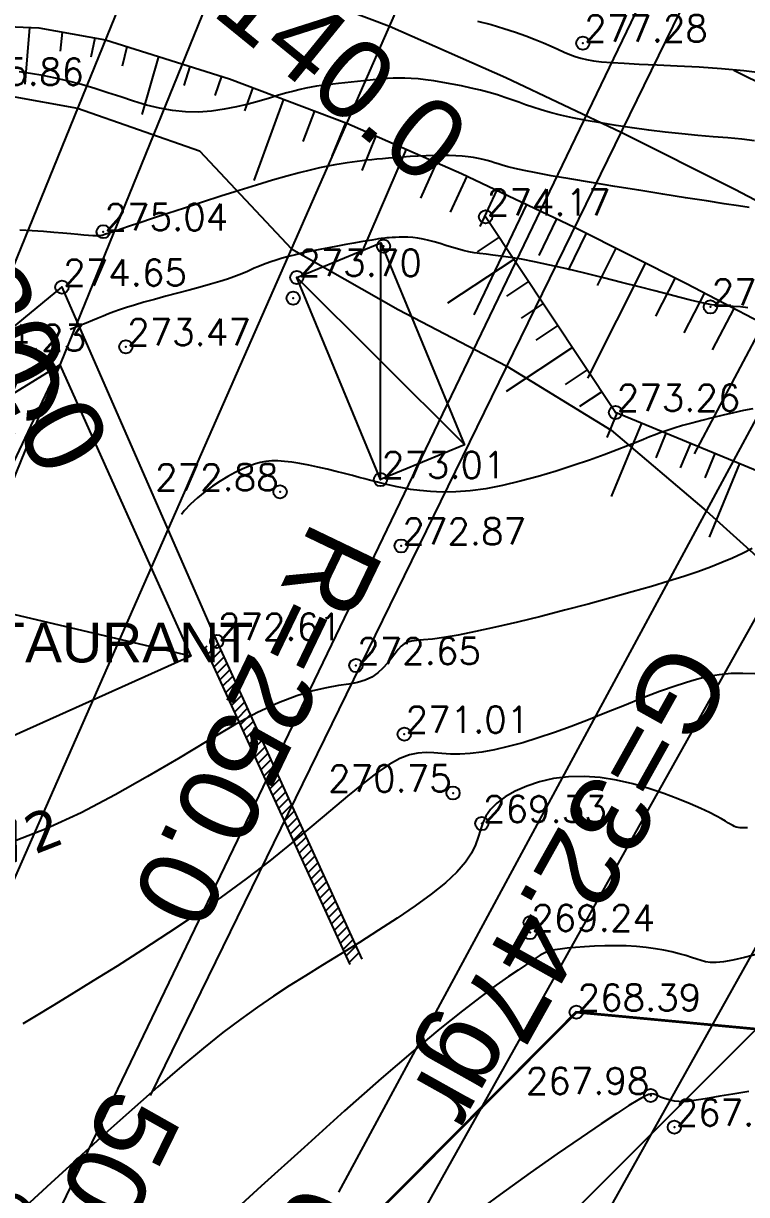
# Model space of a CAD drawing. Header units: millimetres. Extents: x 524954 to 526204, y 9523489 to 9524010.
# Drawn here: x 525220.98 to 525248.28, y 9523692.52 to 9523736.76 of the extents above; entities that cross this region are included whole.
import ezdxf
from ezdxf.enums import TextEntityAlignment as Align

# ---------------------------------------------------------------- set-up
doc = ezdxf.new("R2010")
doc.units = ezdxf.units.MM
doc.header["$PDMODE"] = 32
doc.header["$PDSIZE"] = 0.5
for name, pattern in [('ACAD_ISO12W100', [21, 12, -3, 0, -3, 0, -3]), ('CACHE2', [4.7625, 3.175, -1.5875]), ('T1', [13, 3, -10])]:
    doc.linetypes.add(name, pattern=pattern)
for name, color, linetype in [('Bati', 6, 'Continuous'), ('Bord Fleuve', 4, 'ACAD_ISO12W100'), ('Cloture', 7, 'Continuous'), ('CN_01_00', 3, 'Continuous'), ('CN_02_00', 4, 'Continuous'), ('CN_05_00', 6, 'Continuous'), ('CN_10_00', 1, 'Continuous'), ('Cotation Courbes de niveau', 7, 'Continuous'), ('Haut_Talus', 30, 'Continuous'), ('Murs', 1, 'Continuous'), ('Route - Giratoire 1+ - Textes - Tabulations', 7, 'Continuous'), ('Route - Route de la corniche de Brazzaville - Restitution en plan - GEM_Trottoir', 7, 'Continuous'), ('Route - Route de la corniche de Brazzaville - Restitution en plan - GEM_VOIE 1', 7, 'Continuous'), ('Route - Route de la corniche de Brazzaville - Restitution en plan - GEM_VOIE 2', 7, 'Continuous'), ('Route - Route de la corniche de Brazzaville - Restitution en plan - Talus remblais', 94, 'Continuous'), ('Route - Route de la corniche de Brazzaville - Tabulations', 7, 'Continuous'), ('Route - Route de la corniche de Brazzaville - Textes - Arcs', 1, 'Continuous'), ('Route - Route de la corniche de Brazzaville - Textes - Tabulations', 1, 'Continuous'), ('Talus', 2, 'Continuous'), ('TopoAlt', 3, 'Continuous'), ('TOPOJIS', 7, 'Continuous'), ('Toponomie', 7, 'CACHE2')]:
    doc.layers.add(name, color=color, linetype=linetype)
doc.layers.add('Giratoire - Nouveau Giratoire1 - Marquages', color=176, linetype='Continuous', lineweight=0)
doc.styles.add('Affichages route', font='arial.ttf', dxfattribs={"height": 0.5})
doc.styles.add('Simplex 1.0', font='Simplex.shx', dxfattribs={"width": 0.99, "height": 1})
doc.styles.get("Standard").update_dxf_attribs({"font": 'arial.ttf'})
doc.styles.add('Verdana 1.0', font='verdana.ttf', dxfattribs={"width": 0.99, "height": 1})
doc.linetypes.add('LIMITE1', pattern='A,6.35,-2.54,[133,ltypeshp.shx,S=2.54,R=0,X=-2.54,Y=0],-2.54,25.4', length=36.83)

# ---------------------------------------------------------------- blocks, each defined once
blk = doc.blocks.new('TCPOINT M')
at = {"color": 0}
blk.add_point((0, 0), dxfattribs=at)
at = {"layer": 'TopoAlt', "style": 'Simplex 1.0', "width": 0.99}
blk.add_attdef('ALT', (0.15, 0.15), '', height=1, dxfattribs=at)
blk = doc.blocks.new('MENSURA_TALSYMm_3')
at = {"layer": 'Route - Route de la corniche de Brazzaville - Restitution en plan - Talus remblais'}
for p, q in [((525221.05, 9523734.459), (525221.228, 9523736.602)), ((525222.385, 9523735.711), (525222.464, 9523736.427)), ((525223.543, 9523735.5), (525223.694, 9523736.208)), ((525224.721, 9523735.159), (525224.899, 9523735.882)), ((525225.461, 9523733.313), (525226.092, 9523735.508)), ((525227.051, 9523734.407), (525227.284, 9523735.134)), ((525228.227, 9523734.028), (525228.477, 9523734.76)), ((525229.348, 9523733.459), (525229.652, 9523734.334)), ((525229.691, 9523730.819), (525230.821, 9523733.892)), ((525231.543, 9523732.301), (525231.99, 9523733.449)), ((525232.638, 9523731.737), (525233.159, 9523733.007)), ((525233.769, 9523731.204), (525234.304, 9523732.505)), ((525233.722, 9523728.002), (525235.448, 9523732.001)), ((525235.992, 9523730.157), (525236.592, 9523731.498)), ((525237.11, 9523729.627), (525237.733, 9523730.988)), ((525238.222, 9523729.084), (525238.862, 9523730.45)), ((525238.005, 9523725.754), (525239.99, 9523729.913)), ((525240.452, 9523727.996), (525241.119, 9523729.376)), ((525241.564, 9523727.434), (525242.243, 9523728.829)), ((525242.66, 9523726.854), (525243.361, 9523728.269)), ((525242.289, 9523723.359), (525244.478, 9523727.709)), ((525244.853, 9523725.693), (525245.596, 9523727.15)), ((525245.934, 9523725.071), (525246.706, 9523726.576)), ((525246.998, 9523724.43), (525247.813, 9523725.994)), ((525246.316, 9523720.501), (525248.919, 9523725.412))]:
    blk.add_line(p, q, dxfattribs=at)

msp = doc.modelspace()

# ---------------------------------------------------------------- hatches: boundary and pattern name
at = {"layer": 'Bord Fleuve', "ltscale": 0.5}
h = msp.add_hatch(dxfattribs=at)
h.set_pattern_fill('ANSI33', color=135, scale=2, style=0)
h.paths.add_polyline_path([(525394.875, 9523547.688), (525386.855, 9523539.684), (525374.857, 9523528.592), (525359.402, 9523533.054), (525302.267, 9523541.753), (525253.226, 9523571.678), (525189.199, 9523592.989), (525146.601, 9523610.427), (525134.908, 9523628.389), (525130.258, 9523644.878), (525129.915, 9523646.053), (525134.923, 9523646.805), (525141.4, 9523651.378), (525145.39, 9523652.194), (525150.779, 9523654.113), (525153.673, 9523654.734), (525157.062, 9523656.215), (525170.428, 9523659.554), (525190.68, 9523663.166), (525195.533, 9523671.037), (525214.046, 9523677.393), (525226.978, 9523684.419), (525241.856, 9523699.409), (525259.549, 9523697.749), (525263.742, 9523702.788), (525265.599, 9523705.429), (525271.397, 9523709.575), (525278.663, 9523713.162), (525282.299, 9523718.359), (525286.813, 9523721.853), (525297.974, 9523715.602), (525305.783, 9523711.053), (525316.348, 9523705.233), (525323.457, 9523701.143), (525333.272, 9523695.625), (525364.282, 9523678.524), (525367.141, 9523669.609), (525369.992, 9523664.673), (525374.256, 9523657.439), (525374.878, 9523649.759), (525376.197, 9523640.514), (525378.821, 9523632.503), (525377.801, 9523621.191), (525377.159, 9523606.875), (525382.451, 9523599.216), (525388.758, 9523585.471), (525391.317, 9523567.355), (525392.74, 9523563.589), (525392.123, 9523555.946)])
at = {"layer": 'Murs'}
h = msp.add_hatch(dxfattribs=at)
h.set_pattern_fill('_U', color=256, scale=0.25, angle=45, style=0, pattern_type=0)
h.set_pattern_definition([(45, (0, 0), (-0.1767766952966, 0.1767766952966), [])])
h.paths.add_polyline_path([(525228.28, 9523713.414), (525233.758, 9523701.414), (525233.303, 9523701.206), (525227.826, 9523713.207)])

# ---------------------------------------------------------------- linework, layer by layer
at = {"layer": 'Bati', "flags": 128}
for points in [[(525234.465, 9523719.527), (525231.308, 9523727.162), (525234.479, 9523728.473), (525237.624, 9523720.865), (525237.635, 9523720.838)], [(525222.359, 9523723.863), (525227.3, 9523712.857), (525214.411, 9523707.07), (525209.152, 9523708.766), (525211.19, 9523716.646), (525212.827, 9523717.996), (525222.359, 9523723.863), (525222.359, 9523723.863)]]:
    msp.add_lwpolyline(points, close=True, dxfattribs=at)
for points in [[(525234.465, 9523719.527), (525234.479, 9523728.473)], [(525237.624, 9523720.865), (525231.308, 9523727.162)], [(525214.42, 9523707.074), (525222.359, 9523723.863)], [(525227.3, 9523712.857), (525211.19, 9523716.646)]]:
    msp.add_lwpolyline(points, dxfattribs=at)
at = {"layer": 'Bord Fleuve', "ltscale": 0.35, "const_width": 0.1, "flags": 128}
msp.add_lwpolyline([(525129.915, 9523646.053), (525134.923, 9523646.805), (525141.4, 9523651.378), (525145.39, 9523652.194), (525150.779, 9523654.113), (525153.673, 9523654.734), (525157.062, 9523656.215), (525170.428, 9523659.554), (525190.68, 9523663.166), (525195.533, 9523671.037), (525214.046, 9523677.393), (525226.978, 9523684.419), (525241.856, 9523699.409), (525259.549, 9523697.749), (525263.742, 9523702.788), (525265.599, 9523705.429), (525271.397, 9523709.575), (525278.663, 9523713.162), (525282.299, 9523718.359), (525286.804, 9523721.846)], dxfattribs=at)
at = {"layer": 'Cloture', "linetype": 'LIMITE1', "ltscale": 0.1, "flags": 128}
msp.add_lwpolyline([(525214.892, 9523697.749), (525206.84, 9523702.347), (525207.543, 9523706.164), (525210.801, 9523716.757), (525212.086, 9523718.273), (525222.437, 9523726.793), (525228.28, 9523713.414)], dxfattribs=at)
at = {"layer": 'Cloture', "flags": 128}
for points in [[(525227.826, 9523713.207), (525233.303, 9523701.206)], [(525228.28, 9523713.414), (525233.758, 9523701.414)]]:
    msp.add_lwpolyline(points, dxfattribs=at)
at = {"layer": 'CN_01_00', "flags": 128}
for points, elevation in [([(525238.13, 9523736.847), (525238.642, 9523736.71), (525239.122, 9523736.571), (525239.557, 9523736.43), (525239.949, 9523736.291), (525240.302, 9523736.154), (525240.618, 9523736.022), (525240.904, 9523735.897), (525241.162, 9523735.781), (525241.398, 9523735.676), (525241.614, 9523735.585), (525241.817, 9523735.508), (525242.022, 9523735.444), (525242.245, 9523735.392), (525242.504, 9523735.348), (525242.814, 9523735.311), (525243.194, 9523735.28), (525243.659, 9523735.251), (525244.226, 9523735.223), (525244.904, 9523735.194), (525245.67, 9523735.158), (525246.492, 9523735.113), (525247.339, 9523735.054), (525248.181, 9523734.977), (525248.984, 9523734.877)], 277), ([(525248.523, 9523722.201), (525248.173, 9523722.133), (525247.794, 9523722.052), (525247.396, 9523721.962), (525246.992, 9523721.865), (525246.594, 9523721.764), (525246.213, 9523721.663), (525245.861, 9523721.564), (525245.549, 9523721.471), (525245.284, 9523721.386), (525245.053, 9523721.305), (525244.839, 9523721.223), (525244.624, 9523721.136), (525244.389, 9523721.039), (525244.118, 9523720.928), (525243.792, 9523720.798), (525243.394, 9523720.644), (525242.91, 9523720.464), (525242.354, 9523720.265), (525241.742, 9523720.056), (525241.091, 9523719.846), (525240.418, 9523719.644), (525239.74, 9523719.461), (525239.075, 9523719.304), (525238.44, 9523719.182), (525237.849, 9523719.104), (525237.304, 9523719.064), (525236.807, 9523719.056), (525236.357, 9523719.074), (525235.954, 9523719.11), (525235.599, 9523719.158), (525235.292, 9523719.211), (525235.032, 9523719.264), (525234.819, 9523719.31), (525234.642, 9523719.35), (525234.488, 9523719.387), (525234.347, 9523719.424), (525234.205, 9523719.462), (525234.052, 9523719.505), (525233.875, 9523719.553), (525233.662, 9523719.611), (525233.405, 9523719.679), (525233.11, 9523719.755), (525232.787, 9523719.835), (525232.448, 9523719.916), (525232.1, 9523719.994), (525231.756, 9523720.067), (525231.425, 9523720.13), (525231.117, 9523720.18), (525230.84, 9523720.215), (525230.589, 9523720.233), (525230.358, 9523720.232), (525230.138, 9523720.212), (525229.924, 9523720.172), (525229.707, 9523720.11), (525229.482, 9523720.027), (525229.24, 9523719.921), (525228.977, 9523719.791), (525228.698, 9523719.638), (525228.409, 9523719.465), (525228.117, 9523719.272), (525227.829, 9523719.063), (525227.552, 9523718.837), (525227.293, 9523718.597), (525227.058, 9523718.344), (525226.953, 9523718.213)], 273), ([(525248.594, 9523712.195), (525248.149, 9523712.207), (525247.708, 9523712.199), (525247.251, 9523712.157), (525246.757, 9523712.071), (525246.212, 9523711.93), (525245.621, 9523711.742), (525244.994, 9523711.517), (525244.341, 9523711.266), (525243.671, 9523710.998), (525242.996, 9523710.725), (525242.323, 9523710.456), (525241.664, 9523710.201), (525241.028, 9523709.97), (525240.417, 9523709.766), (525239.835, 9523709.589), (525239.285, 9523709.44), (525238.769, 9523709.321), (525238.291, 9523709.232), (525237.852, 9523709.176), (525237.456, 9523709.152), (525237.102, 9523709.16), (525236.781, 9523709.185), (525236.479, 9523709.21), (525236.183, 9523709.22), (525235.879, 9523709.197), (525235.555, 9523709.125), (525235.197, 9523708.986), (525234.793, 9523708.765), (525234.33, 9523708.45), (525233.807, 9523708.047), (525233.224, 9523707.568), (525232.58, 9523707.024), (525231.876, 9523706.429), (525231.11, 9523705.792), (525230.283, 9523705.127), (525229.395, 9523704.444), (525228.449, 9523703.756), (525227.465, 9523703.073), (525226.466, 9523702.404), (525225.476, 9523701.76), (525224.517, 9523701.152), (525223.614, 9523700.59), (525222.79, 9523700.083), (525222.068, 9523699.642), (525221.465, 9523699.273), (525220.967, 9523698.966)], 271), ([(525248.783, 9523701.63), (525248.211, 9523701.478), (525247.76, 9523701.374), (525247.408, 9523701.311), (525247.135, 9523701.283), (525246.92, 9523701.285), (525246.74, 9523701.311), (525246.576, 9523701.355), (525246.404, 9523701.412), (525246.209, 9523701.477), (525245.986, 9523701.546), (525245.738, 9523701.616), (525245.464, 9523701.684), (525245.165, 9523701.749), (525244.843, 9523701.806), (525244.497, 9523701.854), (525244.129, 9523701.889), (525243.741, 9523701.91), (525243.341, 9523701.917), (525242.94, 9523701.913), (525242.546, 9523701.9), (525242.171, 9523701.879), (525241.823, 9523701.853), (525241.514, 9523701.824), (525241.252, 9523701.794), (525241.043, 9523701.763), (525240.878, 9523701.729), (525240.74, 9523701.686), (525240.614, 9523701.631), (525240.487, 9523701.558), (525240.343, 9523701.463), (525240.167, 9523701.342), (525239.944, 9523701.19), (525239.659, 9523701), (525239.295, 9523700.754), (525238.836, 9523700.43), (525238.262, 9523700.007), (525237.559, 9523699.463), (525236.708, 9523698.779), (525235.692, 9523697.932), (525234.494, 9523696.901), (525233.108, 9523695.678), (525231.578, 9523694.304), (525229.956, 9523692.831), (525228.297, 9523691.314)], 269)]:
    msp.add_lwpolyline(points, dxfattribs=dict(at, elevation=elevation))
at = {"layer": 'CN_02_00', "flags": 128}
for points, elevation in [([(525248.584, 9523732.325), (525248.103, 9523732.381), (525247.581, 9523732.43), (525247.024, 9523732.478), (525246.441, 9523732.527), (525245.835, 9523732.584), (525245.215, 9523732.65), (525244.589, 9523732.727), (525243.967, 9523732.811), (525243.359, 9523732.901), (525242.775, 9523732.996), (525242.225, 9523733.095), (525241.718, 9523733.195), (525241.263, 9523733.295), (525240.868, 9523733.395), (525240.524, 9523733.492), (525240.22, 9523733.589), (525239.943, 9523733.684), (525239.682, 9523733.778), (525239.426, 9523733.871), (525239.162, 9523733.963), (525238.878, 9523734.054), (525238.568, 9523734.144), (525238.234, 9523734.232), (525237.884, 9523734.316), (525237.527, 9523734.395), (525237.169, 9523734.467), (525236.818, 9523734.531), (525236.482, 9523734.586), (525236.169, 9523734.629), (525235.884, 9523734.66), (525235.624, 9523734.679), (525235.384, 9523734.689), (525235.158, 9523734.69), (525234.943, 9523734.684), (525234.731, 9523734.672), (525234.519, 9523734.656), (525234.301, 9523734.637), (525234.074, 9523734.615), (525233.839, 9523734.592), (525233.6, 9523734.568), (525233.359, 9523734.543), (525233.119, 9523734.517), (525232.885, 9523734.491), (525232.659, 9523734.464), (525232.444, 9523734.438), (525232.242, 9523734.411), (525232.047, 9523734.382), (525231.852, 9523734.348), (525231.649, 9523734.309), (525231.432, 9523734.26), (525231.193, 9523734.201), (525230.925, 9523734.129), (525230.62, 9523734.041), (525230.273, 9523733.937), (525229.889, 9523733.824), (525229.472, 9523733.71), (525229.029, 9523733.604), (525228.565, 9523733.512), (525228.086, 9523733.445), (525227.597, 9523733.409), (525227.105, 9523733.413), (525226.613, 9523733.464), (525226.123, 9523733.554), (525225.634, 9523733.675), (525225.145, 9523733.819), (525224.656, 9523733.978), (525224.166, 9523734.141), (525223.674, 9523734.302), (525223.179, 9523734.451), (525222.683, 9523734.581), (525222.192, 9523734.693), (525221.713, 9523734.787), (525221.253, 9523734.866), (525220.821, 9523734.931)], 276), ([(525248.336, 9523726.013), (525248.051, 9523726.047), (525247.782, 9523726.07), (525247.535, 9523726.086), (525247.316, 9523726.099), (525247.129, 9523726.114), (525246.959, 9523726.133), (525246.79, 9523726.16), (525246.604, 9523726.197), (525246.384, 9523726.249), (525246.113, 9523726.317), (525245.773, 9523726.405), (525245.348, 9523726.517), (525244.825, 9523726.653), (525244.224, 9523726.808), (525243.567, 9523726.975), (525242.878, 9523727.148), (525242.181, 9523727.319), (525241.501, 9523727.481), (525240.86, 9523727.627), (525240.283, 9523727.751), (525239.787, 9523727.847), (525239.368, 9523727.918), (525239.012, 9523727.971), (525238.71, 9523728.009), (525238.448, 9523728.039), (525238.216, 9523728.067), (525238.002, 9523728.096), (525237.794, 9523728.133), (525237.582, 9523728.182), (525237.367, 9523728.24), (525237.149, 9523728.305), (525236.931, 9523728.373), (525236.712, 9523728.44), (525236.496, 9523728.504), (525236.283, 9523728.561), (525236.075, 9523728.608), (525235.874, 9523728.642), (525235.681, 9523728.665), (525235.497, 9523728.677), (525235.326, 9523728.682), (525235.168, 9523728.681), (525235.026, 9523728.676), (525234.901, 9523728.668), (525234.794, 9523728.66), (525234.707, 9523728.653), (525234.633, 9523728.647), (525234.561, 9523728.639), (525234.485, 9523728.629), (525234.395, 9523728.616), (525234.282, 9523728.598), (525234.139, 9523728.574), (525233.956, 9523728.543), (525233.727, 9523728.504), (525233.46, 9523728.458), (525233.162, 9523728.405), (525232.844, 9523728.347), (525232.513, 9523728.286), (525232.18, 9523728.221), (525231.854, 9523728.154), (525231.543, 9523728.086), (525231.255, 9523728.018), (525230.991, 9523727.951), (525230.749, 9523727.885), (525230.529, 9523727.819), (525230.328, 9523727.754), (525230.146, 9523727.69), (525229.982, 9523727.628), (525229.834, 9523727.567), (525229.699, 9523727.508), (525229.571, 9523727.449), (525229.439, 9523727.388), (525229.294, 9523727.325), (525229.127, 9523727.256), (525228.928, 9523727.182), (525228.688, 9523727.1), (525228.397, 9523727.009), (525228.05, 9523726.908), (525227.658, 9523726.799), (525227.235, 9523726.684), (525226.796, 9523726.567), (525226.356, 9523726.449), (525225.93, 9523726.333), (525225.531, 9523726.223), (525225.175, 9523726.12), (525224.873, 9523726.026), (525224.615, 9523725.94), (525224.392, 9523725.859), (525224.19, 9523725.781), (525223.997, 9523725.702), (525223.802, 9523725.62), (525223.593, 9523725.533), (525223.357, 9523725.437), (525223.086, 9523725.331), (525222.787, 9523725.214), (525222.743, 9523725.197)], 274), ([(525248.492, 9523716.921), (525248.131, 9523716.739), (525247.753, 9523716.563), (525247.353, 9523716.391), (525246.919, 9523716.22), (525246.446, 9523716.048), (525245.922, 9523715.871), (525245.34, 9523715.687), (525244.692, 9523715.492), (525243.967, 9523715.283), (525243.164, 9523715.059), (525242.304, 9523714.825), (525241.411, 9523714.59), (525240.513, 9523714.361), (525239.636, 9523714.145), (525238.806, 9523713.95), (525238.049, 9523713.784), (525237.393, 9523713.653), (525236.855, 9523713.562), (525236.427, 9523713.504), (525236.093, 9523713.468), (525235.836, 9523713.443), (525235.639, 9523713.419), (525235.487, 9523713.384), (525235.363, 9523713.328), (525235.251, 9523713.24), (525235.136, 9523713.113), (525235.013, 9523712.955), (525234.878, 9523712.776), (525234.727, 9523712.586), (525234.556, 9523712.398), (525234.362, 9523712.221), (525234.14, 9523712.066), (525233.887, 9523711.945), (525233.598, 9523711.862), (525233.265, 9523711.803), (525232.878, 9523711.744), (525232.428, 9523711.666), (525231.907, 9523711.546), (525231.304, 9523711.364), (525230.61, 9523711.098), (525229.817, 9523710.726), (525228.918, 9523710.236), (525227.92, 9523709.649), (525226.836, 9523708.996), (525225.674, 9523708.308), (525224.448, 9523707.613), (525223.166, 9523706.944), (525221.841, 9523706.329), (525220.482, 9523705.8)], 272), ([(525248.374, 9523696.412), (525247.768, 9523696.318), (525247.274, 9523696.236), (525246.875, 9523696.167), (525246.555, 9523696.11), (525246.297, 9523696.067), (525246.083, 9523696.04), (525245.897, 9523696.028), (525245.725, 9523696.033), (525245.564, 9523696.051), (525245.414, 9523696.081), (525245.277, 9523696.118), (525245.152, 9523696.16), (525245.04, 9523696.204), (525244.942, 9523696.247), (525244.856, 9523696.285), (525244.781, 9523696.315), (525244.698, 9523696.324), (525244.585, 9523696.299), (525244.42, 9523696.226), (525244.18, 9523696.091), (525243.843, 9523695.883), (525243.387, 9523695.586), (525242.791, 9523695.187), (525242.038, 9523694.676), (525241.14, 9523694.057), (525240.113, 9523693.337), (525238.977, 9523692.521), (525237.747, 9523691.617)], 268)]:
    msp.add_lwpolyline(points, dxfattribs=dict(at, elevation=elevation))
at = {"layer": 'CN_05_00', "elevation": 275, "flags": 128}
msp.add_lwpolyline([(525248.379, 9523729.799), (525247.977, 9523729.862), (525247.444, 9523729.945), (525246.771, 9523730.05), (525245.984, 9523730.173), (525245.12, 9523730.31), (525244.215, 9523730.454), (525243.306, 9523730.601), (525242.428, 9523730.746), (525241.618, 9523730.882), (525240.913, 9523731.006), (525240.339, 9523731.113), (525239.886, 9523731.204), (525239.536, 9523731.281), (525239.268, 9523731.346), (525239.063, 9523731.402), (525238.902, 9523731.452), (525238.766, 9523731.496), (525238.635, 9523731.538), (525238.494, 9523731.578), (525238.337, 9523731.618), (525238.166, 9523731.655), (525237.978, 9523731.689), (525237.774, 9523731.718), (525237.552, 9523731.743), (525237.312, 9523731.761), (525237.054, 9523731.771), (525236.777, 9523731.774), (525236.486, 9523731.77), (525236.187, 9523731.76), (525235.886, 9523731.745), (525235.588, 9523731.727), (525235.299, 9523731.707), (525235.025, 9523731.686), (525234.77, 9523731.665), (525234.54, 9523731.645), (525234.33, 9523731.627), (525234.135, 9523731.608), (525233.95, 9523731.588), (525233.769, 9523731.568), (525233.587, 9523731.545), (525233.399, 9523731.519), (525233.2, 9523731.49), (525232.983, 9523731.457), (525232.742, 9523731.416), (525232.47, 9523731.365), (525232.16, 9523731.299), (525231.803, 9523731.217), (525231.394, 9523731.114), (525230.925, 9523730.987), (525230.388, 9523730.833), (525229.782, 9523730.651), (525229.124, 9523730.446), (525228.437, 9523730.228), (525227.745, 9523730.005), (525227.069, 9523729.784), (525226.433, 9523729.574), (525225.86, 9523729.384), (525225.373, 9523729.222), (525224.988, 9523729.093), (525224.698, 9523728.996), (525224.488, 9523728.926), (525224.345, 9523728.877), (525224.256, 9523728.847), (525224.205, 9523728.83), (525224.18, 9523728.822), (525224.167, 9523728.817), (525224.154, 9523728.814), (525224.138, 9523728.809), (525224.121, 9523728.804), (525224.102, 9523728.799), (525224.082, 9523728.792), (525224.061, 9523728.785), (525224.04, 9523728.778), (525224.018, 9523728.769), (525223.995, 9523728.759), (525223.967, 9523728.75), (525223.93, 9523728.741), (525223.88, 9523728.734), (525223.81, 9523728.73), (525223.718, 9523728.73), (525223.599, 9523728.734), (525223.447, 9523728.744), (525223.26, 9523728.76), (525223.035, 9523728.781), (525222.771, 9523728.806), (525222.469, 9523728.834), (525222.126, 9523728.863), (525221.742, 9523728.891), (525221.316, 9523728.918), (525220.847, 9523728.942)], dxfattribs=at)
at = {"layer": 'CN_10_00', "elevation": 270, "flags": 128}
msp.add_lwpolyline([(525248.325, 9523706.367), (525248.259, 9523706.367), (525248.189, 9523706.367), (525248.116, 9523706.37), (525248.042, 9523706.376), (525247.968, 9523706.386), (525247.897, 9523706.402), (525247.829, 9523706.425), (525247.765, 9523706.456), (525247.695, 9523706.498), (525247.608, 9523706.553), (525247.495, 9523706.623), (525247.344, 9523706.71), (525247.145, 9523706.817), (525246.887, 9523706.947), (525246.56, 9523707.1), (525246.157, 9523707.278), (525245.686, 9523707.471), (525245.16, 9523707.669), (525244.592, 9523707.858), (525243.994, 9523708.029), (525243.38, 9523708.17), (525242.761, 9523708.27), (525242.15, 9523708.316), (525241.559, 9523708.302), (525240.997, 9523708.231), (525240.469, 9523708.112), (525239.984, 9523707.952), (525239.549, 9523707.759), (525239.171, 9523707.542), (525238.857, 9523707.307), (525238.614, 9523707.064), (525238.444, 9523706.817), (525238.327, 9523706.564), (525238.239, 9523706.302), (525238.154, 9523706.026), (525238.048, 9523705.733), (525237.895, 9523705.417), (525237.671, 9523705.076), (525237.351, 9523704.704), (525236.916, 9523704.3), (525236.381, 9523703.87), (525235.768, 9523703.421), (525235.098, 9523702.962), (525234.392, 9523702.501), (525233.671, 9523702.045), (525232.958, 9523701.603), (525232.273, 9523701.183), (525231.631, 9523700.788), (525231.021, 9523700.405), (525230.423, 9523700.016), (525229.819, 9523699.604), (525229.189, 9523699.151), (525228.516, 9523698.64), (525227.78, 9523698.052), (525226.963, 9523697.371), (525226.053, 9523696.587), (525225.074, 9523695.723), (525224.055, 9523694.808), (525223.026, 9523693.874), (525222.017, 9523692.952), (525221.058, 9523692.072)], dxfattribs=at)
at = {"layer": 'Giratoire - Nouveau Giratoire1 - Marquages', "color": 7, "linetype": 'Continuous'}
msp.add_arc((525137.983, 9523516.556, 0), 247.5, 60.77462, 67.85338, dxfattribs=at)
at = {"layer": 'Haut_Talus', "flags": 128}
msp.add_lwpolyline([(525282.591, 9523723.861), (525278.189, 9523721.2), (525277.401, 9523719.424), (525274.125, 9523716.331), (525265.547, 9523713.667), (525254.131, 9523715.455), (525250.861, 9523718.955), (525243.335, 9523722.062), (525238.433, 9523729.449)], dxfattribs=at)
at = {"layer": 'Route - Route de la corniche de Brazzaville - Restitution en plan - GEM_Trottoir', "flags": 128}
msp.add_lwpolyline([(525214.579, 9523736.314), (525218.915, 9523736.709), (525221.564, 9523736.587), (525224.081, 9523736.139), (525228.765, 9523734.67), (525233.189, 9523732.995), (525237.518, 9523731.09), (525241.789, 9523729.057), (525246.018, 9523726.938), (525250.204, 9523724.736), (525258.76, 9523719.982), (525267.487, 9523715.099), (525276.214, 9523710.217)], dxfattribs=at)
at = {"layer": 'Route - Route de la corniche de Brazzaville - Restitution en plan - GEM_VOIE 1', "linetype": 'T1', "ltscale": 0.5, "flags": 128}
msp.add_lwpolyline([(525224.038, 9523745.506), (525227.346, 9523744.16), (525231.934, 9523742.285), (525236.429, 9523740.361), (525240.885, 9523738.347), (525245.3, 9523736.245), (525249.672, 9523734.055), (525254, 9523731.778), (525262.666, 9523726.963), (525271.393, 9523722.081), (525280.12, 9523717.199), (525283.41, 9523715.358), (525288.847, 9523712.316), (525297.574, 9523707.434), (525306.301, 9523702.551), (525315.028, 9523697.669), (525323.755, 9523692.786), (525332.483, 9523687.904), (525341.21, 9523683.021), (525349.937, 9523678.139), (525351.979, 9523676.996), (525358.664, 9523673.256), (525360.658, 9523672.141), (525367.496, 9523668.537), (525372.041, 9523666.209), (525376.629, 9523663.974), (525381.259, 9523661.833), (525385.929, 9523659.785), (525390.636, 9523657.832), (525395.38, 9523655.975), (525400.013, 9523654.265), (525404.966, 9523652.549), (525409.805, 9523650.982), (525414.671, 9523649.513), (525416.904, 9523648.874), (525420.659, 9523647.75), (525424.43, 9523646.684), (525429.342, 9523645.389), (525434.279, 9523644.193), (525439.239, 9523643.095), (525444.22, 9523642.097), (525454.07, 9523640.269), (525463.902, 9523638.446), (525473.735, 9523636.623), (525483.567, 9523634.8), (525493.4, 9523632.977), (525503.232, 9523631.155), (525513.065, 9523629.332), (525522.897, 9523627.509), (525532.73, 9523625.686), (525542.562, 9523623.864), (525552.395, 9523622.041), (525556.495, 9523621.281), (525562.227, 9523620.218), (525572.059, 9523618.395), (525581.915, 9523616.575), (525586.885, 9523615.711), (525591.864, 9523614.901), (525596.851, 9523614.147), (525601.847, 9523613.449), (525606.85, 9523612.806), (525611.861, 9523612.218), (525616.877, 9523611.687), (525621.899, 9523611.211), (525626.926, 9523610.791), (525631.957, 9523610.427), (525636.992, 9523610.119), (525642.03, 9523609.866), (525647.071, 9523609.67), (525652.113, 9523609.53), (525657.157, 9523609.445), (525662.201, 9523609.417), (525667.246, 9523609.445), (525672.289, 9523609.529), (525677.332, 9523609.669), (525682.372, 9523609.865), (525687.41, 9523610.117), (525692.445, 9523610.425), (525697.477, 9523610.789), (525702.504, 9523611.208), (525707.526, 9523611.684), (525712.542, 9523612.215), (525717.552, 9523612.802), (525722.555, 9523613.445), (525727.551, 9523614.143), (525732.539, 9523614.897), (525737.518, 9523615.706), (525742.488, 9523616.57), (525747.448, 9523617.49), (525752.397, 9523618.464), (525757.336, 9523619.494), (525762.262, 9523620.578), (525767.176, 9523621.717), (525772.077, 9523622.91), (525776.965, 9523624.158), (525781.839, 9523625.46), (525786.697, 9523626.817), (525791.541, 9523628.227), (525796.368, 9523629.69), (525801.179, 9523631.208), (525805.972, 9523632.778), (525810.748, 9523634.402), (525815.506, 9523636.079), (525820.245, 9523637.809), (525824.964, 9523639.591), (525829.663, 9523641.425), (525834.341, 9523643.312), (525838.998, 9523645.25), (525843.634, 9523647.24), (525848.246, 9523649.282), (525852.836, 9523651.374), (525857.403, 9523653.518), (525861.945, 9523655.712), (525866.463, 9523657.956), (525870.955, 9523660.25), (525875.422, 9523662.594), (525879.862, 9523664.988), (525884.276, 9523667.431), (525888.662, 9523669.923), (525893.02, 9523672.463), (525897.349, 9523675.052), (525901.65, 9523677.688), (525905.921, 9523680.372), (525910.162, 9523683.104), (525914.372, 9523685.882), (525918.551, 9523688.707), (525922.699, 9523691.578), (525926.814, 9523694.495), (525930.897, 9523697.458), (525934.946, 9523700.466), (525938.962, 9523703.519), (525942.944, 9523706.616), (525946.891, 9523709.757), (525950.803, 9523712.942), (525954.679, 9523716.17), (525958.519, 9523719.441), (525962.323, 9523722.754), (525966.09, 9523726.11), (525969.819, 9523729.507), (525973.51, 9523732.945), (525977.162, 9523736.425), (525980.776, 9523739.944), (525984.35, 9523743.503), (525987.885, 9523747.102), (525991.38, 9523750.74), (525994.833, 9523754.417), (525998.246, 9523758.132), (526001.617, 9523761.884), (526004.947, 9523765.674), (526008.234, 9523769.5), (526011.478, 9523773.363), (526014.679, 9523777.262), (526017.837, 9523781.195), (526020.951, 9523785.164), (526024.02, 9523789.167), (526027.045, 9523793.204), (526030.025, 9523797.274), (526032.959, 9523801.377), (526035.848, 9523805.513), (526038.69, 9523809.68), (526041.486, 9523813.879), (526044.235, 9523818.108), (526046.937, 9523822.368), (526049.587, 9523826.643), (526054.834, 9523835.156), (526060.08, 9523843.669), (526062.704, 9523847.926), (526065.327, 9523852.182), (526067.63, 9523855.918)], dxfattribs=at)
at = {"layer": 'Route - Route de la corniche de Brazzaville - Restitution en plan - GEM_VOIE 2', "flags": 128}
msp.add_lwpolyline([(525219.507, 9523740.33), (525220.423, 9523740.414), (525223.072, 9523740.292), (525225.589, 9523739.844), (525230.302, 9523738.363), (525234.8, 9523736.657), (525239.202, 9523734.719), (525243.545, 9523732.651), (525247.845, 9523730.496), (525252.102, 9523728.257), (525260.713, 9523723.473), (525269.44, 9523718.59), (525278.167, 9523713.708), (525281.457, 9523711.867), (525287.138, 9523709.262), (525295.865, 9523704.379), (525304.592, 9523699.497), (525313.32, 9523694.614), (525322.047, 9523689.732), (525330.774, 9523684.849), (525339.501, 9523679.967), (525348.228, 9523675.084), (525350.27, 9523673.942)], dxfattribs=at)
at = {"layer": 'Route - Route de la corniche de Brazzaville - Restitution en plan - Talus remblais', "flags": 128}
msp.add_lwpolyline([(525216.475, 9523733.906), (525217.903, 9523734.223), (525220.516, 9523734.012), (525223.031, 9523733.56), (525227.632, 9523731.949), (525231.1, 9523728.244), (525235.136, 9523725.955), (525239.228, 9523723.815), (525243.171, 9523721.394), (525246.758, 9523718.344), (525250.319, 9523715.134), (525254.199, 9523711.829), (525257.909, 9523708.22), (525262.342, 9523705.902)], dxfattribs=at)
at = {"layer": 'Route - Route de la corniche de Brazzaville - Tabulations'}
for p, q in [((525233.189, 9523758.517), (525210.57, 9523702.943)), ((525242.67, 9523754.549), (525218.512, 9523699.627)), ((525252.104, 9523750.172), (525225.768, 9523696.261)), ((525261.355, 9523745.421), (525232.884, 9523692.606)), ((525270.234, 9523740.49), (525240.939, 9523688.128))]:
    msp.add_line(p, q, dxfattribs=at)
at = {"layer": 'Route - Route de la corniche de Brazzaville - Textes - Arcs'}
for p, q in [((525232.227, 9523748.111), (525205.839, 9523683.276)), ((525246.343, 9523741.852), (525216.002, 9523678.769)), ((525260.045, 9523734.732), (525225.867, 9523673.643))]:
    msp.add_line(p, q, dxfattribs=at)
at = {"layer": 'Talus'}
for p, q in [((525238.946, 9523728.677), (525238.112, 9523728.124)), ((525239.498, 9523727.843), (525236.999, 9523726.185)), ((525240.051, 9523727.01), (525239.218, 9523726.457)), ((525240.604, 9523726.177), (525239.771, 9523725.624)), ((525241.157, 9523725.343), (525240.324, 9523724.791)), ((525241.71, 9523724.51), (525239.21, 9523722.852)), ((525242.263, 9523723.677), (525241.43, 9523723.124)), ((525242.816, 9523722.844), (525241.982, 9523722.291)), ((525243.391, 9523722.038), (525243.01, 9523721.114)), ((525244.316, 9523721.657), (525243.171, 9523718.884)), ((525245.24, 9523721.275), (525244.859, 9523720.351)), ((525246.164, 9523720.893), (525245.783, 9523719.969)), ((525247.089, 9523720.512), (525246.707, 9523719.588)), ((525248.013, 9523720.13), (525246.868, 9523717.357))]:
    msp.add_line(p, q, dxfattribs=at)

# ---------------------------------------------------------------- block references
at = {"layer": 'Route - Route de la corniche de Brazzaville - Restitution en plan - Talus remblais'}
msp.add_blockref('MENSURA_TALSYMm_3', (0, 0), dxfattribs=at)
at = {"layer": 'TOPOJIS'}
ref = msp.add_blockref('TCPOINT M', (525242.104, 9523736.013, 277.28), dxfattribs=at)
ref.add_attrib('ALT', '277.28', (525242.154, 9523736.063, 277.28), dxfattribs={"layer": 'TopoAlt', "height": 1, "style": 'Simplex 1.0', "width": 0.99})
ref = msp.add_blockref('TCPOINT M', (525218.554, 9523734.379, 275.86), dxfattribs=at)
ref.add_attrib('ALT', '275.86', (525218.604, 9523734.429, 275.86), dxfattribs={"layer": 'TopoAlt', "height": 1, "style": 'Simplex 1.0', "width": 0.99})
ref = msp.add_blockref('TCPOINT M', (525238.433, 9523729.449, 274.17), dxfattribs=at)
ref.add_attrib('ALT', '274.17', (525238.483, 9523729.499, 274.17), dxfattribs={"layer": 'TopoAlt', "height": 1, "style": 'Simplex 1.0', "width": 0.99})
ref = msp.add_blockref('TCPOINT M', (525223.998, 9523728.89, 275.04), dxfattribs=at)
ref.add_attrib('ALT', '275.04', (525224.048, 9523728.94, 275.04), dxfattribs={"layer": 'TopoAlt', "height": 1, "style": 'Simplex 1.0', "width": 0.99})
for p in [(525234.58, 9523728.343, 273.9), (525231.169, 9523726.378, 273.56), (525240.118, 9523702.799, 269.26)]:
    msp.add_blockref('TCPOINT M', p, dxfattribs=at)
ref = msp.add_blockref('TCPOINT M', (525231.308, 9523727.162, 273.7), dxfattribs=at)
ref.add_attrib('ALT', '273.70', (525231.358, 9523727.212, 273.7), dxfattribs={"layer": 'TopoAlt', "height": 1, "style": 'Simplex 1.0', "width": 0.99})
ref = msp.add_blockref('TCPOINT M', (525222.437, 9523726.793, 274.65), dxfattribs=at)
ref.add_attrib('ALT', '274.65', (525222.487, 9523726.843, 274.65), dxfattribs={"layer": 'TopoAlt', "height": 1, "style": 'Simplex 1.0', "width": 0.99})
ref = msp.add_blockref('TCPOINT M', (525246.92, 9523726.048, 273.99), dxfattribs=at)
ref.add_attrib('ALT', '273.99', (525246.97, 9523726.098, 273.99), dxfattribs={"layer": 'TopoAlt', "height": 1, "style": 'Simplex 1.0', "width": 0.99})
ref = msp.add_blockref('TCPOINT M', (525224.85, 9523724.543, 273.47), dxfattribs=at)
ref.add_attrib('ALT', '273.47', (525224.9, 9523724.593, 273.47), dxfattribs={"layer": 'TopoAlt', "height": 1, "style": 'Simplex 1.0', "width": 0.99})
ref = msp.add_blockref('TCPOINT M', (525218.631, 9523724.336, 274.23), dxfattribs=at)
ref.add_attrib('ALT', '274.23', (525218.681, 9523724.386, 274.23), dxfattribs={"layer": 'TopoAlt', "height": 1, "style": 'Simplex 1.0', "width": 0.99})
ref = msp.add_blockref('TCPOINT M', (525243.335, 9523722.062, 273.26), dxfattribs=at)
ref.add_attrib('ALT', '273.26', (525243.385, 9523722.112, 273.26), dxfattribs={"layer": 'TopoAlt', "height": 1, "style": 'Simplex 1.0', "width": 0.99})
ref = msp.add_blockref('TCPOINT M', (525234.465, 9523719.527, 273.01), dxfattribs=at)
ref.add_attrib('ALT', '273.01', (525234.515, 9523719.577, 273.01), dxfattribs={"layer": 'TopoAlt', "height": 1, "style": 'Simplex 1.0', "width": 0.99})
ref = msp.add_blockref('TCPOINT M', (525230.673, 9523719.063, 272.88), dxfattribs=at)
ref.add_attrib('ALT', '272.88', dxfattribs={"layer": 'TopoAlt', "height": 1, "style": 'Simplex 1.0', "width": 0.99}).set_placement((525230.623, 9523719.113, 272.88), align=Align.RIGHT)
ref = msp.add_blockref('TCPOINT M', (525235.244, 9523717.019, 272.87), dxfattribs=at)
ref.add_attrib('ALT', '272.87', (525235.294, 9523717.069, 272.87), dxfattribs={"layer": 'TopoAlt', "height": 1, "style": 'Simplex 1.0', "width": 0.99})
ref = msp.add_blockref('TCPOINT M', (525228.28, 9523713.414, 272.61), dxfattribs=at)
ref.add_attrib('ALT', '272.61', (525228.33, 9523713.464, 272.61), dxfattribs={"layer": 'TopoAlt', "height": 1, "style": 'Simplex 1.0', "width": 0.99})
ref = msp.add_blockref('TCPOINT M', (525233.537, 9523712.5, 272.65), dxfattribs=at)
ref.add_attrib('ALT', '272.65', (525233.587, 9523712.55, 272.65), dxfattribs={"layer": 'TopoAlt', "height": 1, "style": 'Simplex 1.0', "width": 0.99})
ref = msp.add_blockref('TCPOINT M', (525235.362, 9523709.911, 271.01), dxfattribs=at)
ref.add_attrib('ALT', '271.01', (525235.412, 9523709.961, 271.01), dxfattribs={"layer": 'TopoAlt', "height": 1, "style": 'Simplex 1.0', "width": 0.99})
ref = msp.add_blockref('TCPOINT M', (525237.203, 9523707.688, 270.75), dxfattribs=at)
ref.add_attrib('ALT', '270.75', dxfattribs={"layer": 'TopoAlt', "height": 1, "style": 'Simplex 1.0', "width": 0.99}).set_placement((525237.153, 9523707.738, 270.75), align=Align.RIGHT)
ref = msp.add_blockref('TCPOINT M', (525238.29, 9523706.532, 269.33), dxfattribs=at)
ref.add_attrib('ALT', '269.33', (525238.34, 9523706.582, 269.33), dxfattribs={"layer": 'TopoAlt', "height": 1, "style": 'Simplex 1.0', "width": 0.99})
ref = msp.add_blockref('TCPOINT M', (525240.109, 9523702.416, 269.24), dxfattribs=at)
ref.add_attrib('ALT', '269.24', (525240.159, 9523702.466, 269.24), dxfattribs={"layer": 'TopoAlt', "height": 1, "style": 'Simplex 1.0', "width": 0.99})
ref = msp.add_blockref('TCPOINT M', (525241.856, 9523699.409, 268.39), dxfattribs=at)
ref.add_attrib('ALT', '268.39', (525241.906, 9523699.459, 268.39), dxfattribs={"layer": 'TopoAlt', "height": 1, "style": 'Simplex 1.0', "width": 0.99})
ref = msp.add_blockref('TCPOINT M', (525244.667, 9523696.262, 267.98), dxfattribs=at)
ref.add_attrib('ALT', '267.98', dxfattribs={"layer": 'TopoAlt', "height": 1, "style": 'Simplex 1.0', "width": 0.99}).set_placement((525244.617, 9523696.312, 267.98), align=Align.RIGHT)
ref = msp.add_blockref('TCPOINT M', (525245.558, 9523695.065, 267.85), dxfattribs=at)
ref.add_attrib('ALT', '267.85', (525245.608, 9523695.115, 267.85), dxfattribs={"layer": 'TopoAlt', "height": 1, "style": 'Simplex 1.0', "width": 0.99})

# ---------------------------------------------------------------- texts
at = {"layer": 'Cotation Courbes de niveau', "style": 'Verdana 1.0', "width": 0.99}
for s, rotation, p in [('272', 21.2898, (525220.528, 9523705.818, 272)), ('270', 42.4884, (525219.88, 9523690.991, 270))]:
    msp.add_text(s, height=1.5, rotation=rotation, dxfattribs=at).set_placement(p, align=Align.MIDDLE_CENTER)
at = {"layer": 'Route - Giratoire 1+ - Textes - Tabulations', "style": 'Affichages route'}
for s, rotation, p in [('140.0', 320.8564, (525228.971, 9523738.312)), ('130.0', 297.9381, (525218.148, 9523729.422))]:
    msp.add_text(s, height=3, rotation=rotation, dxfattribs=at).set_placement(p, align=Align.MIDDLE_LEFT)
at = {"layer": 'Route - Route de la corniche de Brazzaville - Textes - Arcs', "style": 'Affichages route'}
for s, rotation, p in [('G=24.61gr', 247.8534, (525219.033, 9523714.944)), ('R=250.0', 244.314, (525231.172, 9523709.56)), ('G=32.47gr', 240.7746, (525242.956, 9523703.438))]:
    msp.add_text(s, height=3, rotation=rotation, dxfattribs=at).set_placement(p, align=Align.TOP_CENTER)
at = {"layer": 'Route - Route de la corniche de Brazzaville - Textes - Tabulations', "style": 'Affichages route'}
for s, rotation, p in [('50.0', 243.9646, (525225.658, 9523696.036)), ('60.0', 241.6728, (525232.766, 9523692.386))]:
    msp.add_text(s, height=3, rotation=rotation, dxfattribs=at).set_placement(p, align=Align.MIDDLE_LEFT)
at = {"layer": 'Toponomie', "insert": (525198.771, 9523714.119), "char_height": 1.5, "width": 42.68298, "attachment_point": 1}
msp.add_mtext('\\pxqc;BAR RESTAURANT', dxfattribs=at)

doc.saveas('drawing.dxf')
